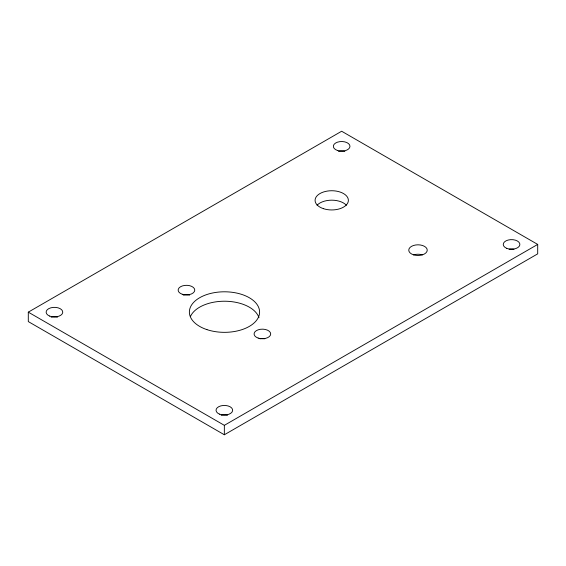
<?xml version="1.0" encoding="UTF-8"?>
<svg xmlns="http://www.w3.org/2000/svg" width="566" height="566" viewBox="0 0 566 566"><rect width="100%" height="100%" fill="white"/><g stroke="black" fill="none" stroke-linecap="round" stroke-linejoin="round"><path stroke-width="0.85" d="M28.3 312.149L341.652 131.234L537.7 244.42L537.7 253.851L224.348 434.766L28.3 321.58L28.3 312.149L224.348 425.335L537.7 244.42M224.348 425.335L224.348 434.766M317.066 205.246A16.633 9.601 0 0 1 331.74 200.173A16.633 9.601 0 0 1 346.406 205.246M190.565 316.252A35.12 20.277 0 0 1 225.792 301.239A35.12 20.277 0 0 1 258.987 317.724M183.278 295.105A8.32 4.804 0 0 1 189.638 295.105M413.64 254.87A9.24 5.335 0 0 1 422.356 254.87M259.971 338.786A8.32 4.804 0 0 1 264.803 338.786M509.145 249.259A8.32 4.804 0 0 1 513.978 249.259M338.468 151.32A8.32 4.804 0 0 1 344.835 151.32M51.159 317.165A8.32 4.804 0 0 1 57.527 317.116M221.165 415.239A8.32 4.804 0 0 1 227.532 415.239M337.492 150.485A8.32 4.804 0 0 0 349.972 146.325A8.32 4.804 0 0 0 337.492 142.165A8.32 4.804 0 0 0 337.492 150.485M506.719 248.325A8.32 4.804 0 0 0 519.836 244.894A8.32 4.804 0 0 0 508.127 240.048A8.32 4.804 0 0 0 506.719 248.325M49.681 316.083A8.32 4.804 0 0 0 62.727 312.559A8.32 4.804 0 0 0 50.912 307.798A8.32 4.804 0 0 0 49.681 316.083M323.419 208.663A16.633 9.601 0 0 0 348.373 200.343A16.633 9.601 0 0 0 323.419 192.023A16.633 9.601 0 0 0 323.419 208.663M206.923 329.624A35.12 20.277 0 0 0 259.603 312.064A35.12 20.277 0 0 0 206.923 294.511A35.12 20.277 0 0 0 206.923 329.624M182.302 294.27A8.32 4.804 0 0 0 194.775 290.11A8.32 4.804 0 0 0 182.302 285.95A8.32 4.804 0 0 0 182.302 294.27M413.378 254.764A9.24 5.335 0 0 0 427.238 250.144A9.24 5.335 0 0 0 413.378 245.524A9.24 5.335 0 0 0 413.378 254.764M258.23 338.107A8.32 4.804 0 0 0 270.704 333.947A8.32 4.804 0 0 0 258.23 329.794A8.32 4.804 0 0 0 258.23 338.107M219.502 414.142A8.32 4.804 0 0 0 232.626 410.711A8.32 4.804 0 0 0 220.917 405.864A8.32 4.804 0 0 0 219.502 414.142"/></g></svg>
